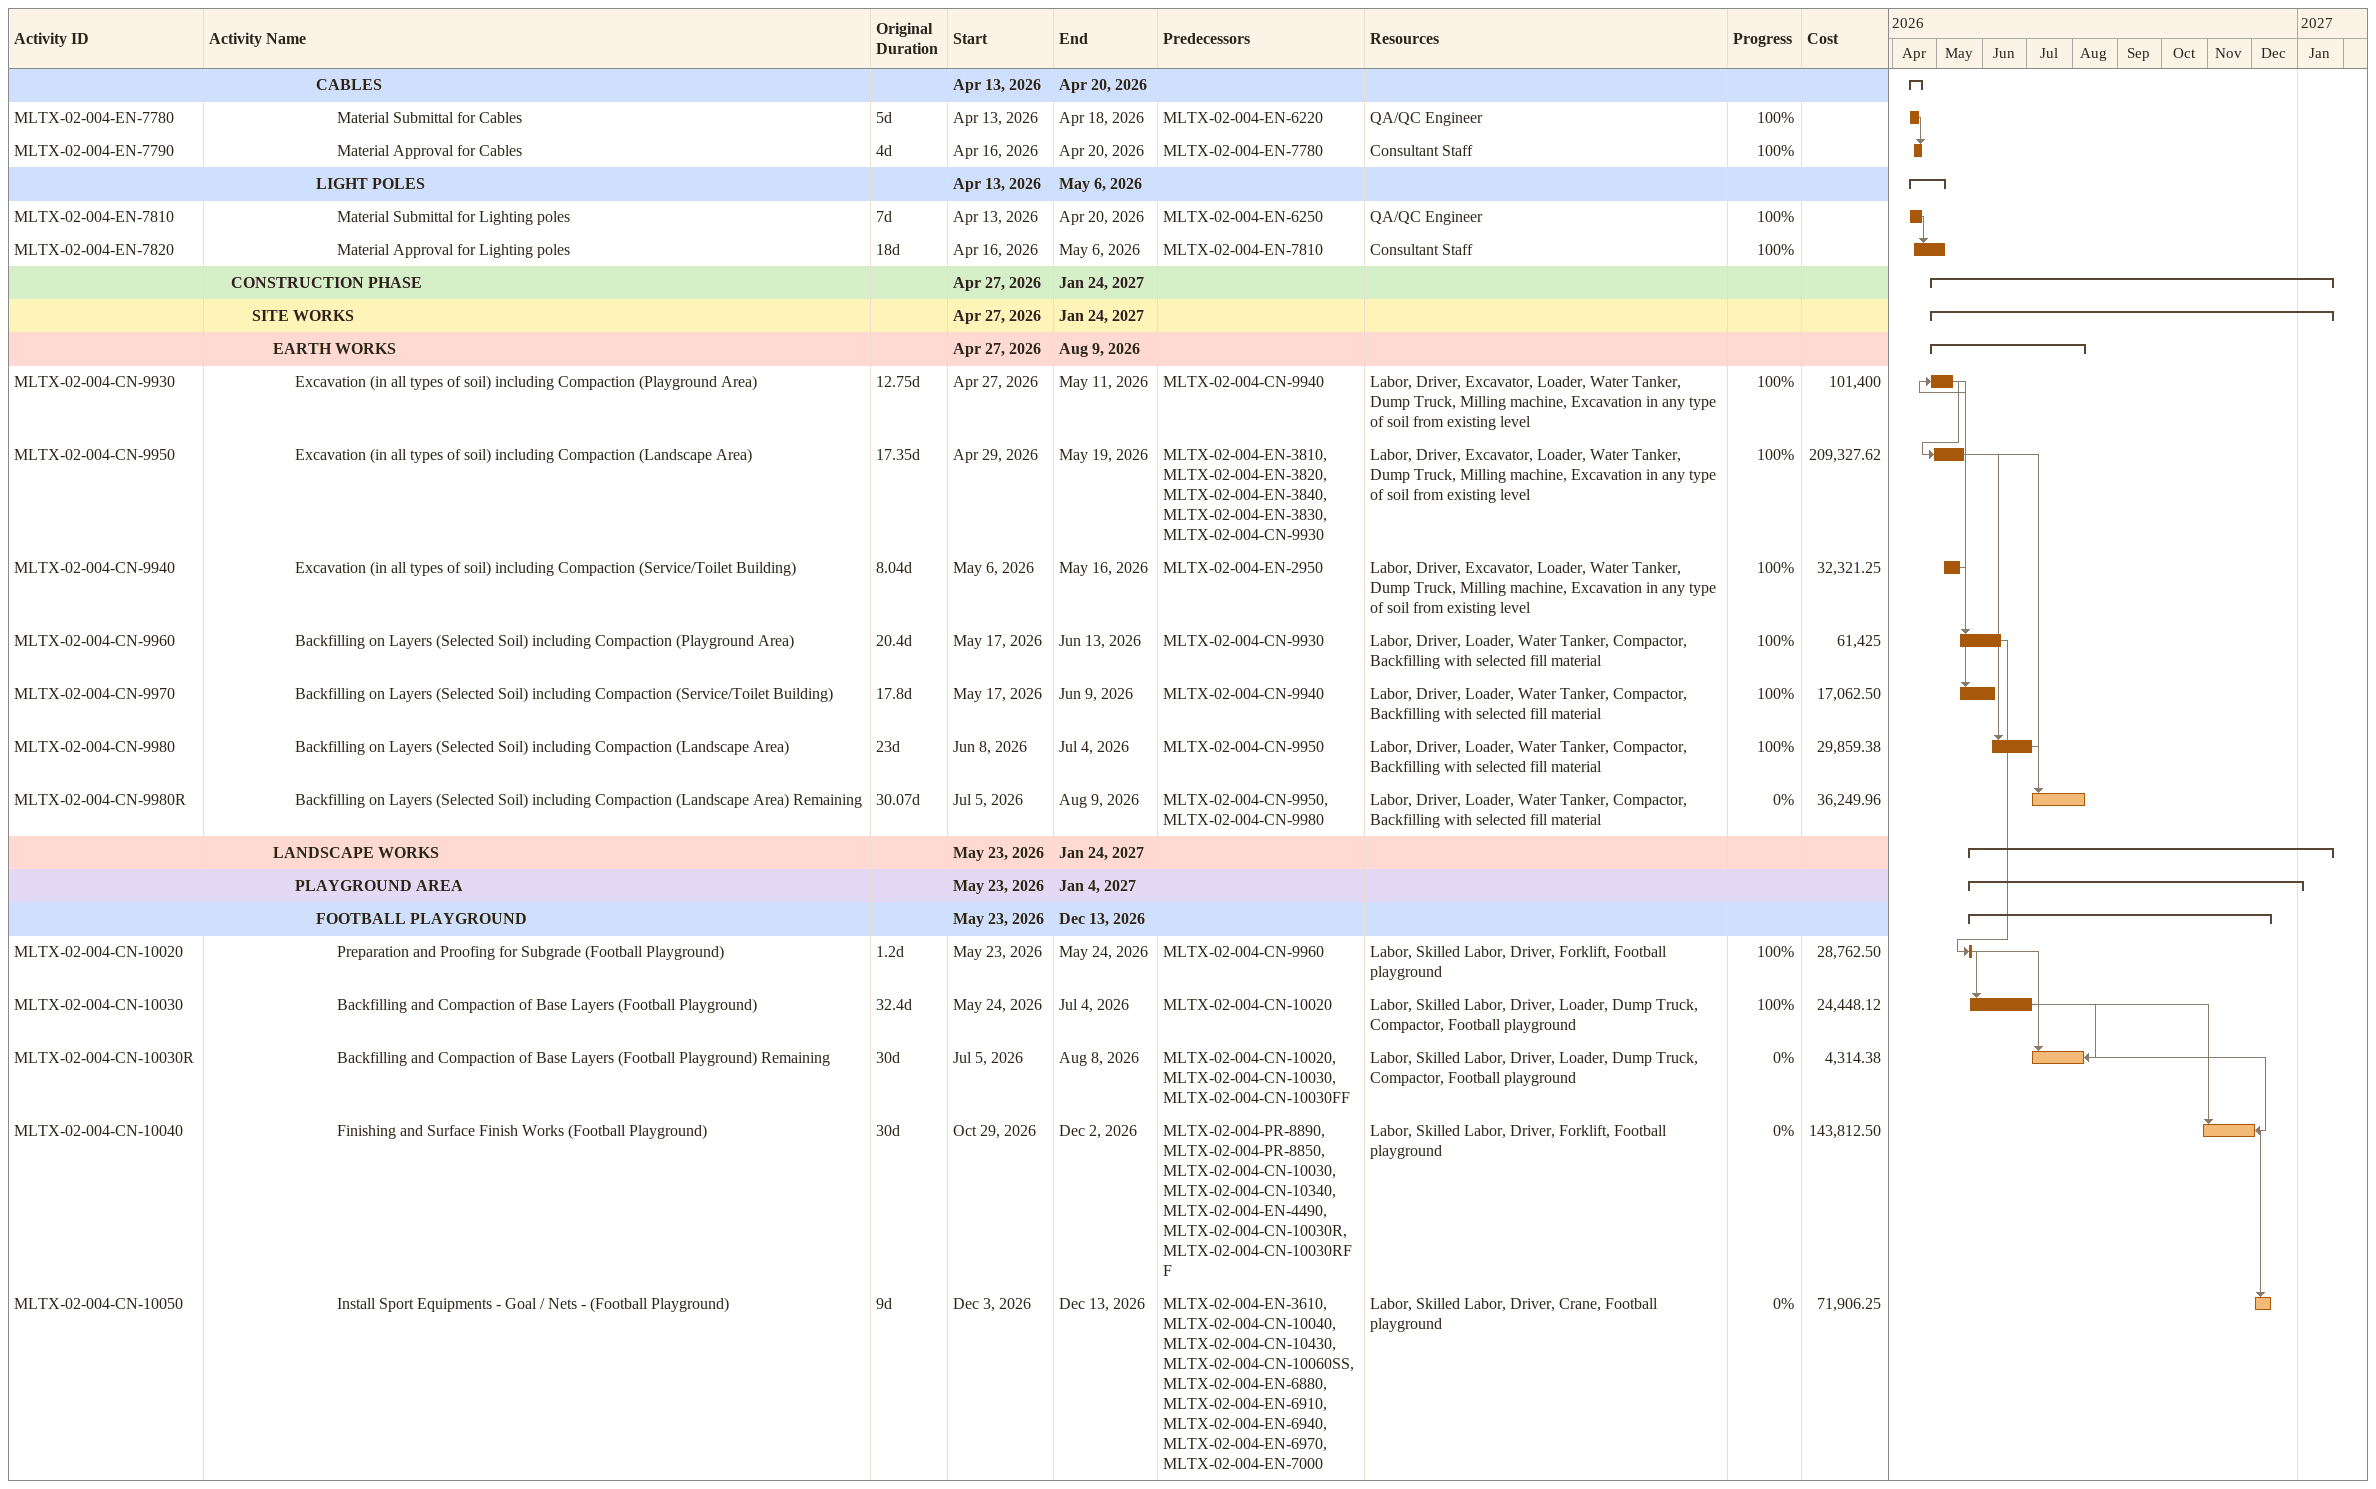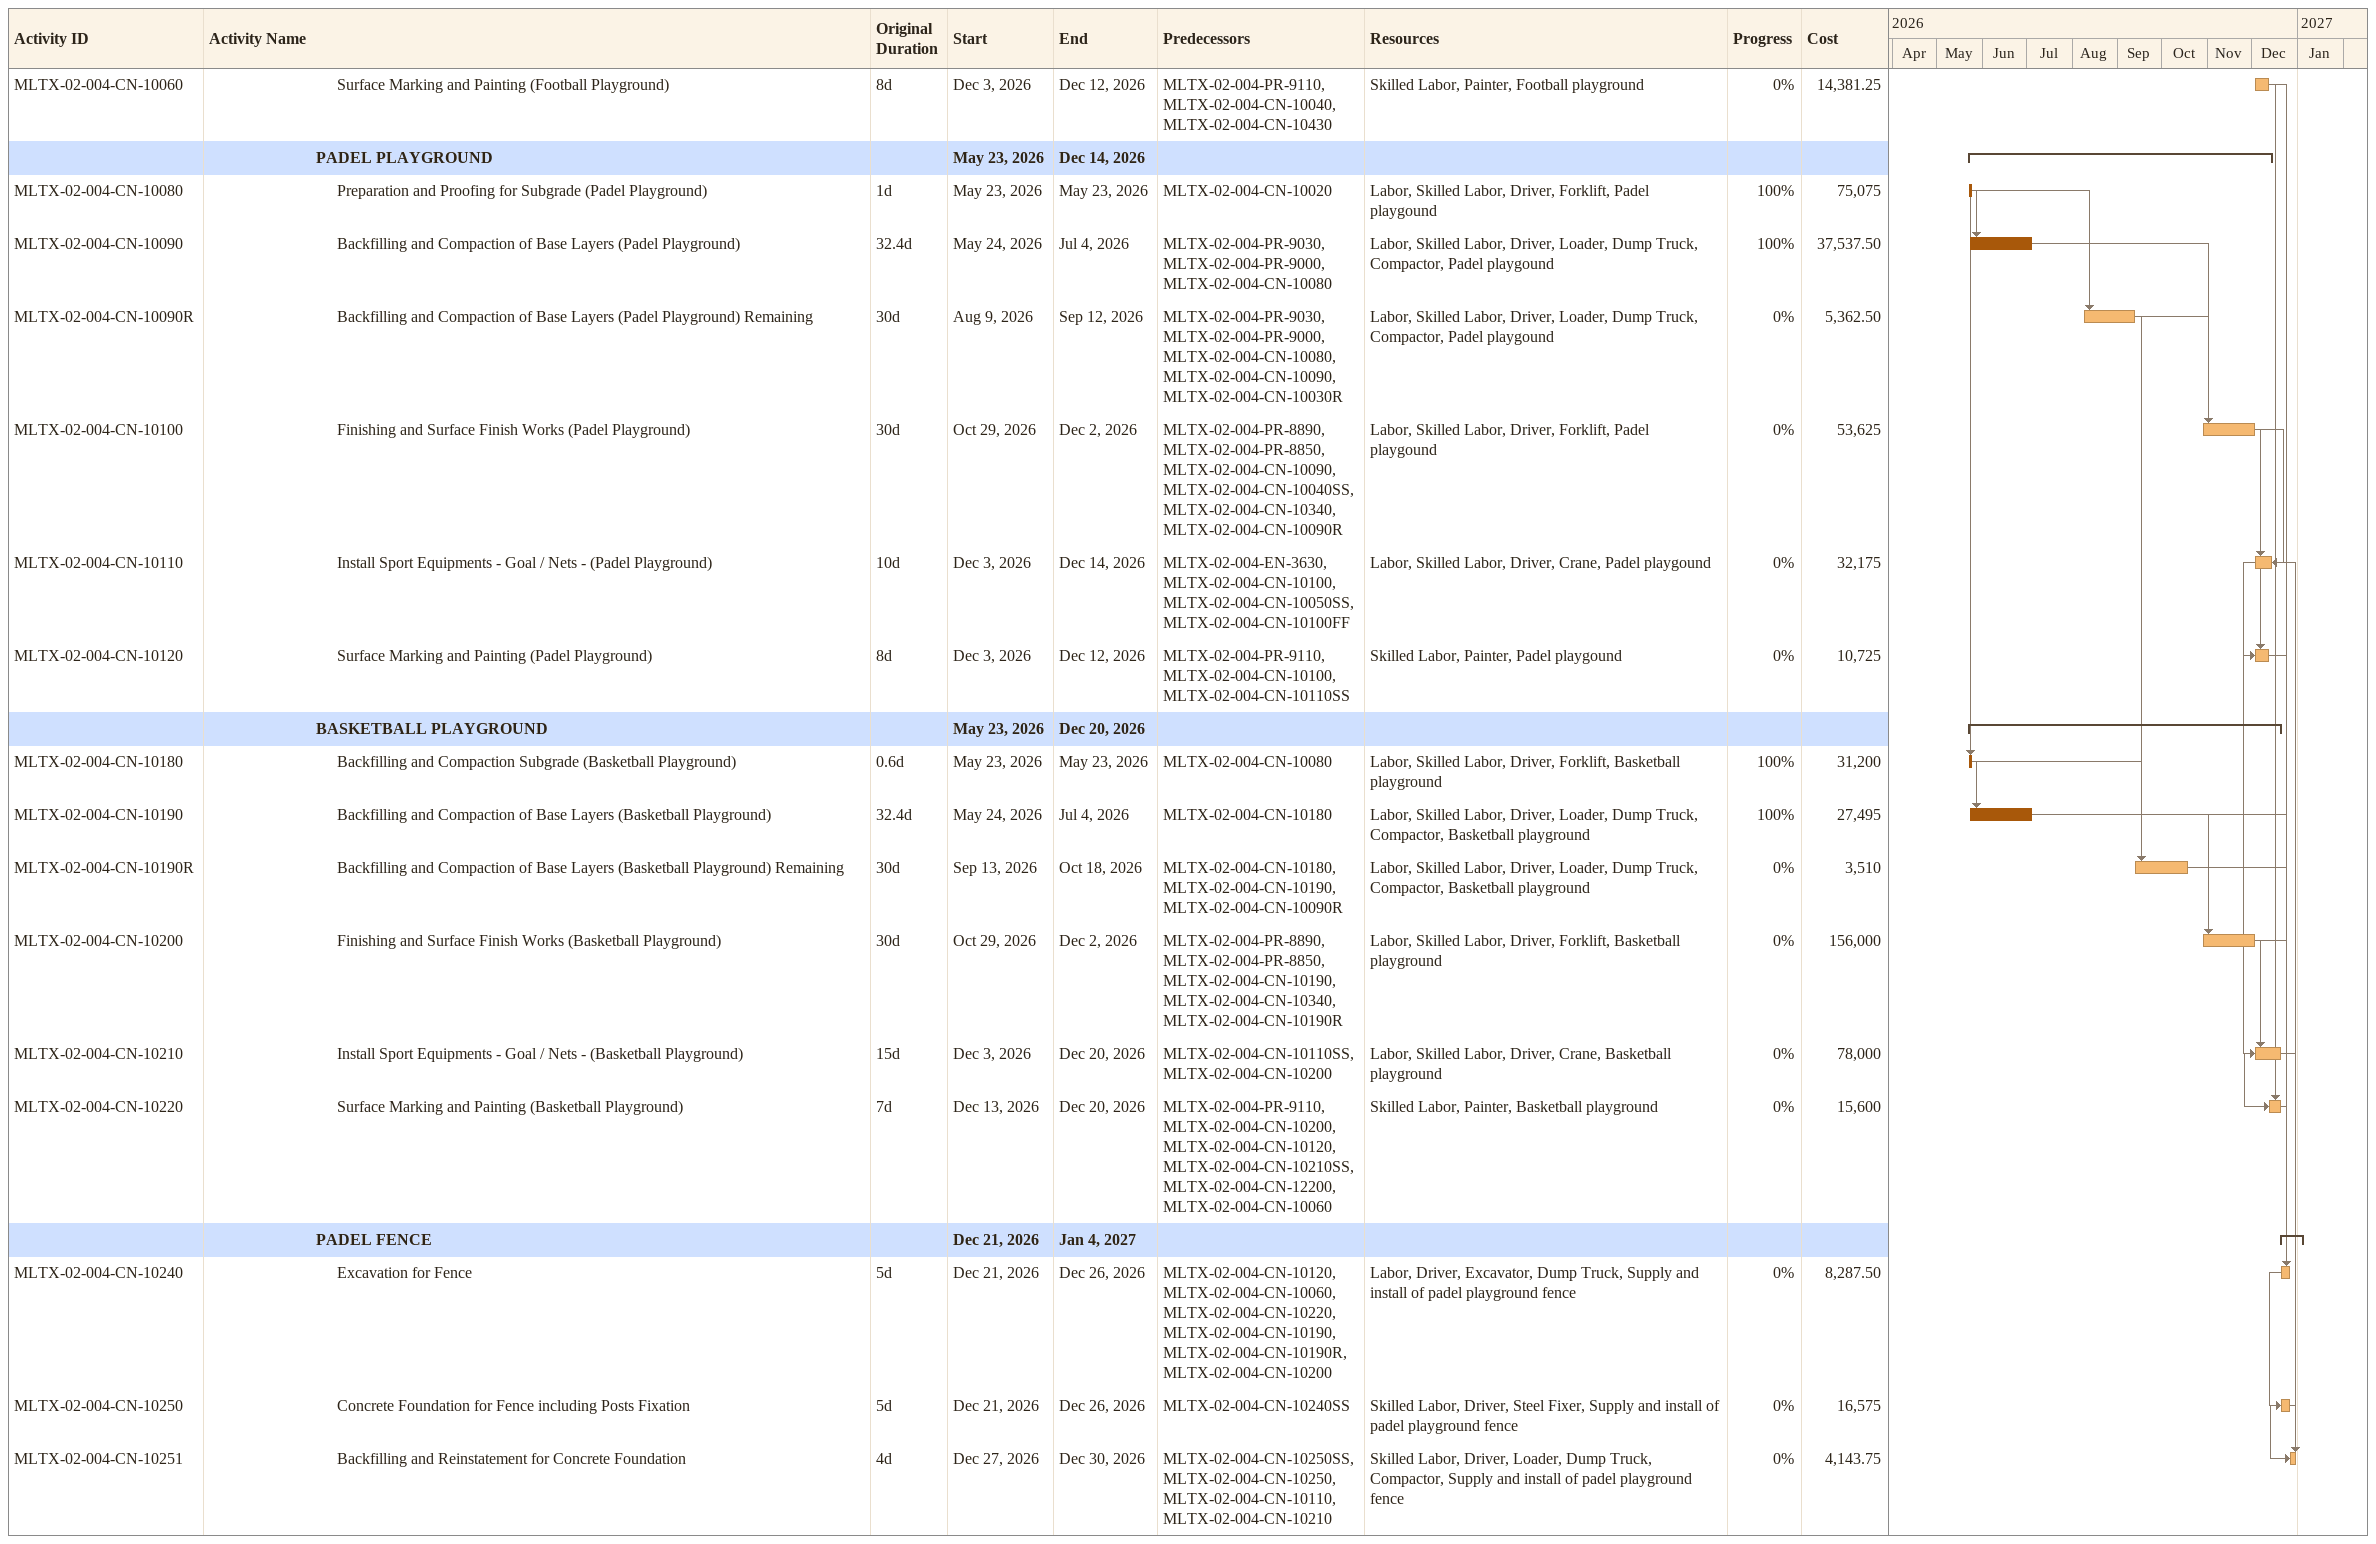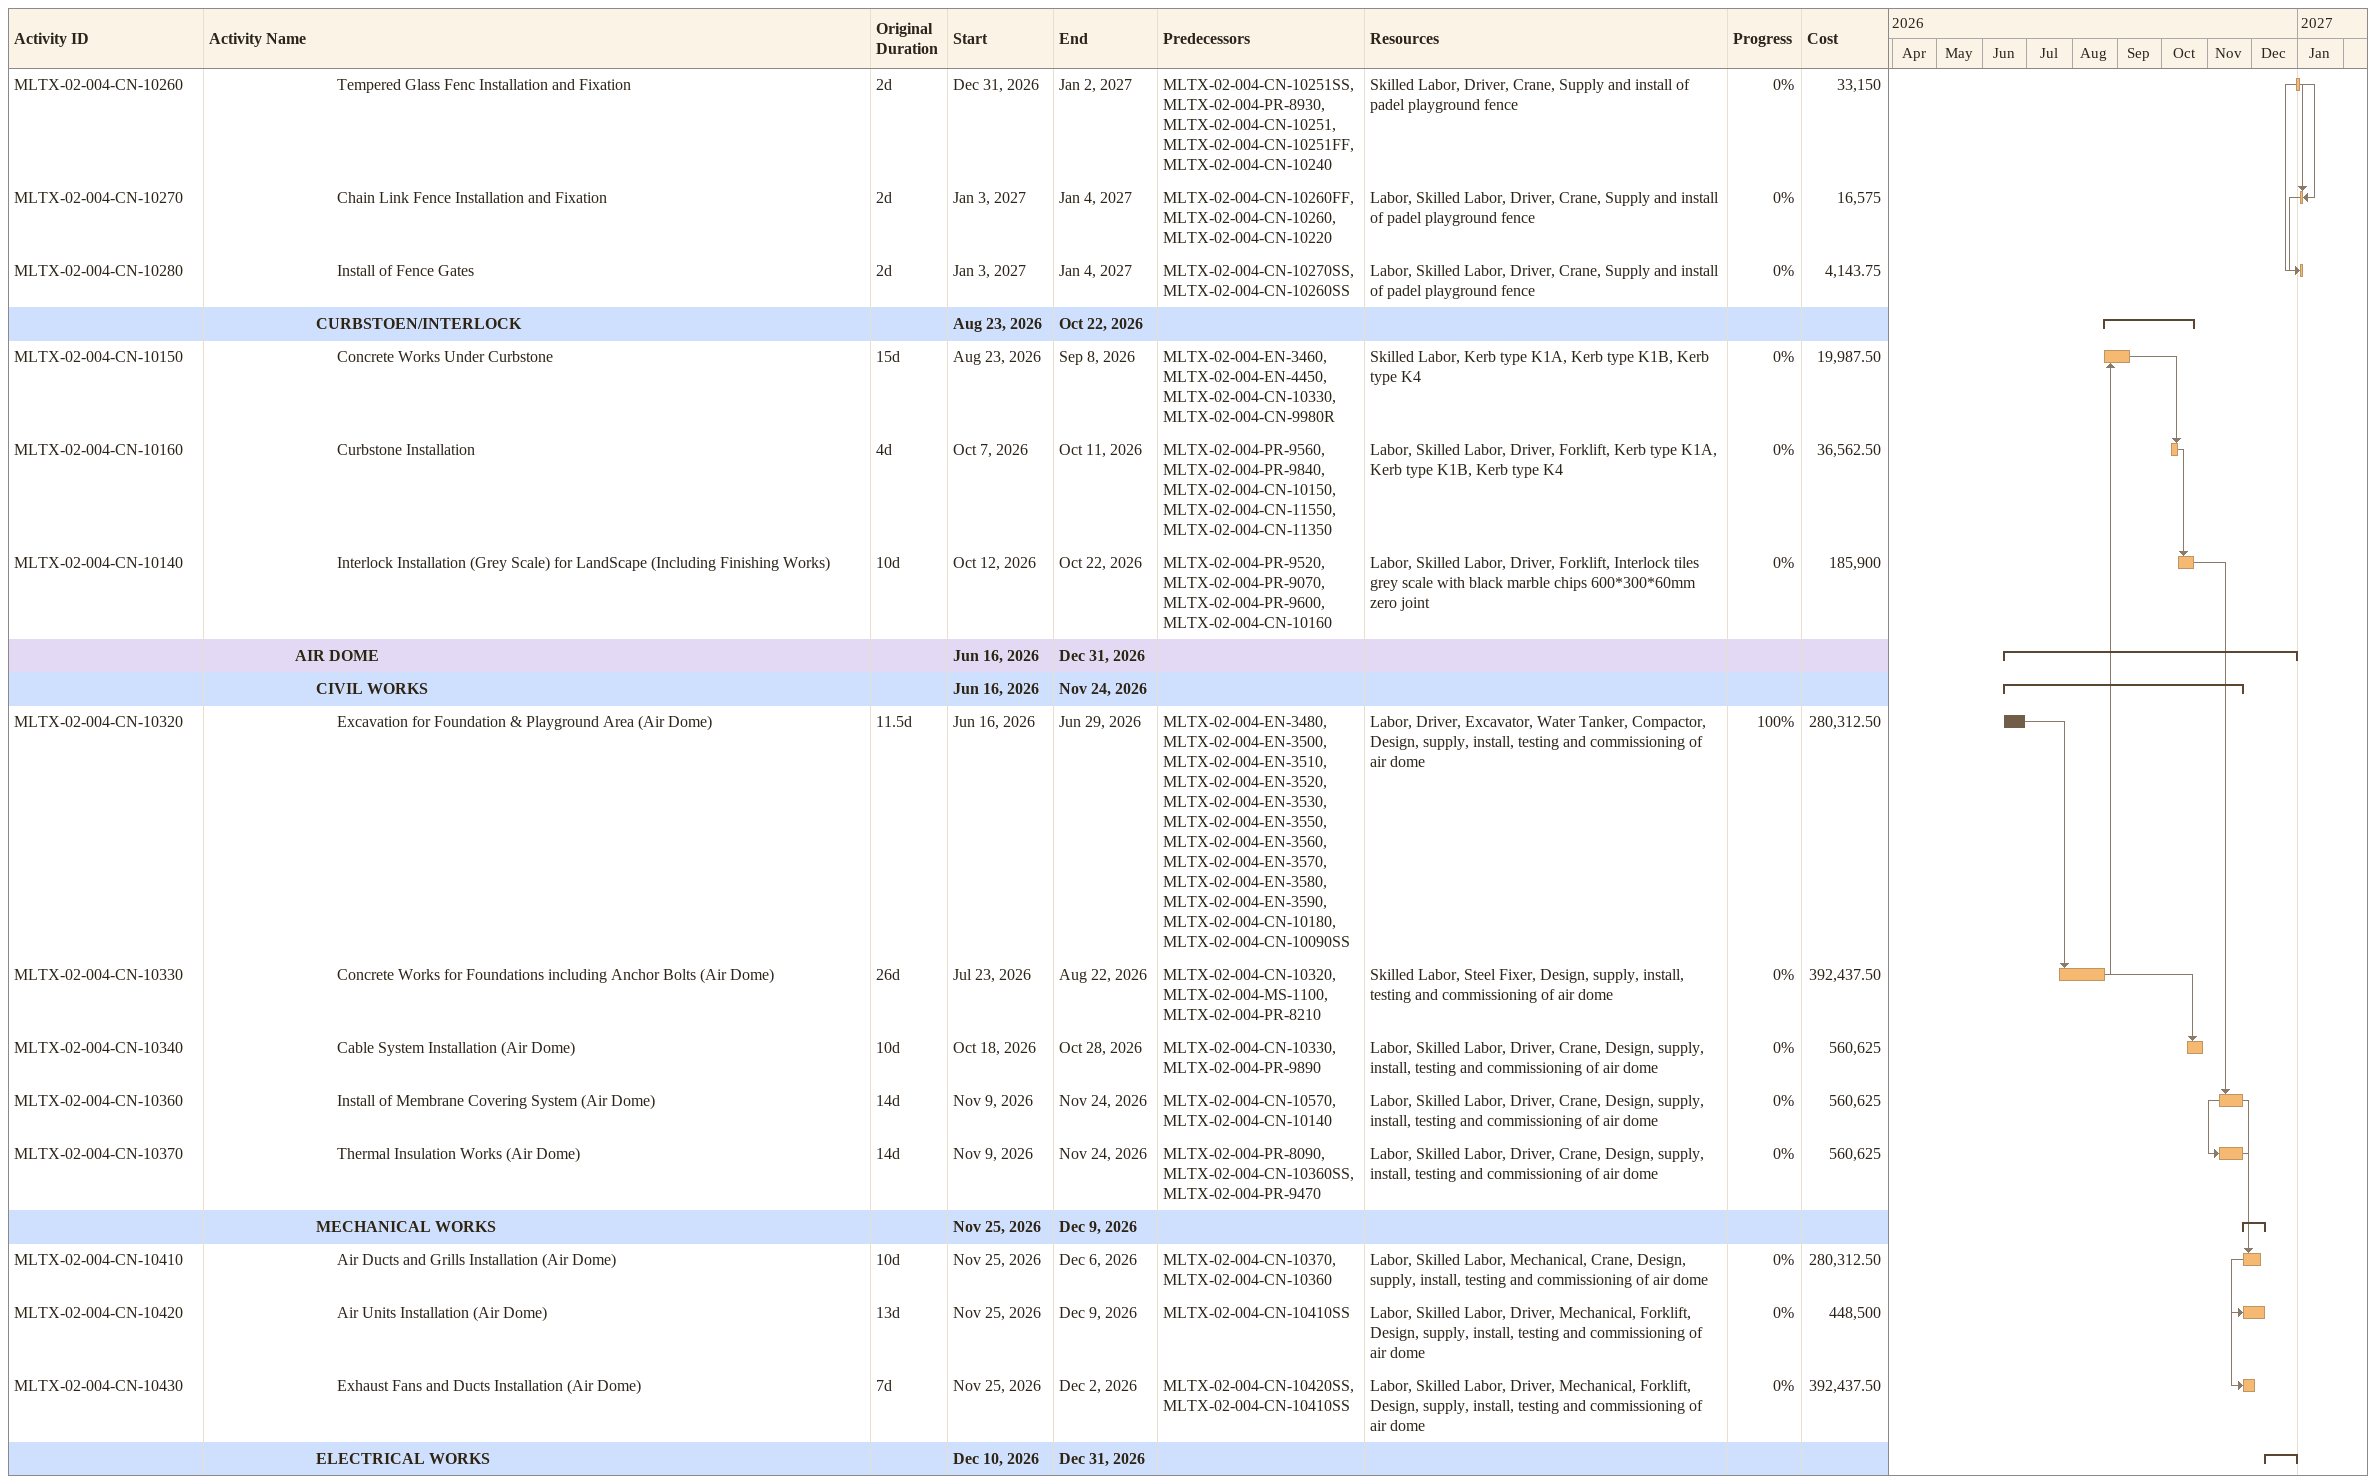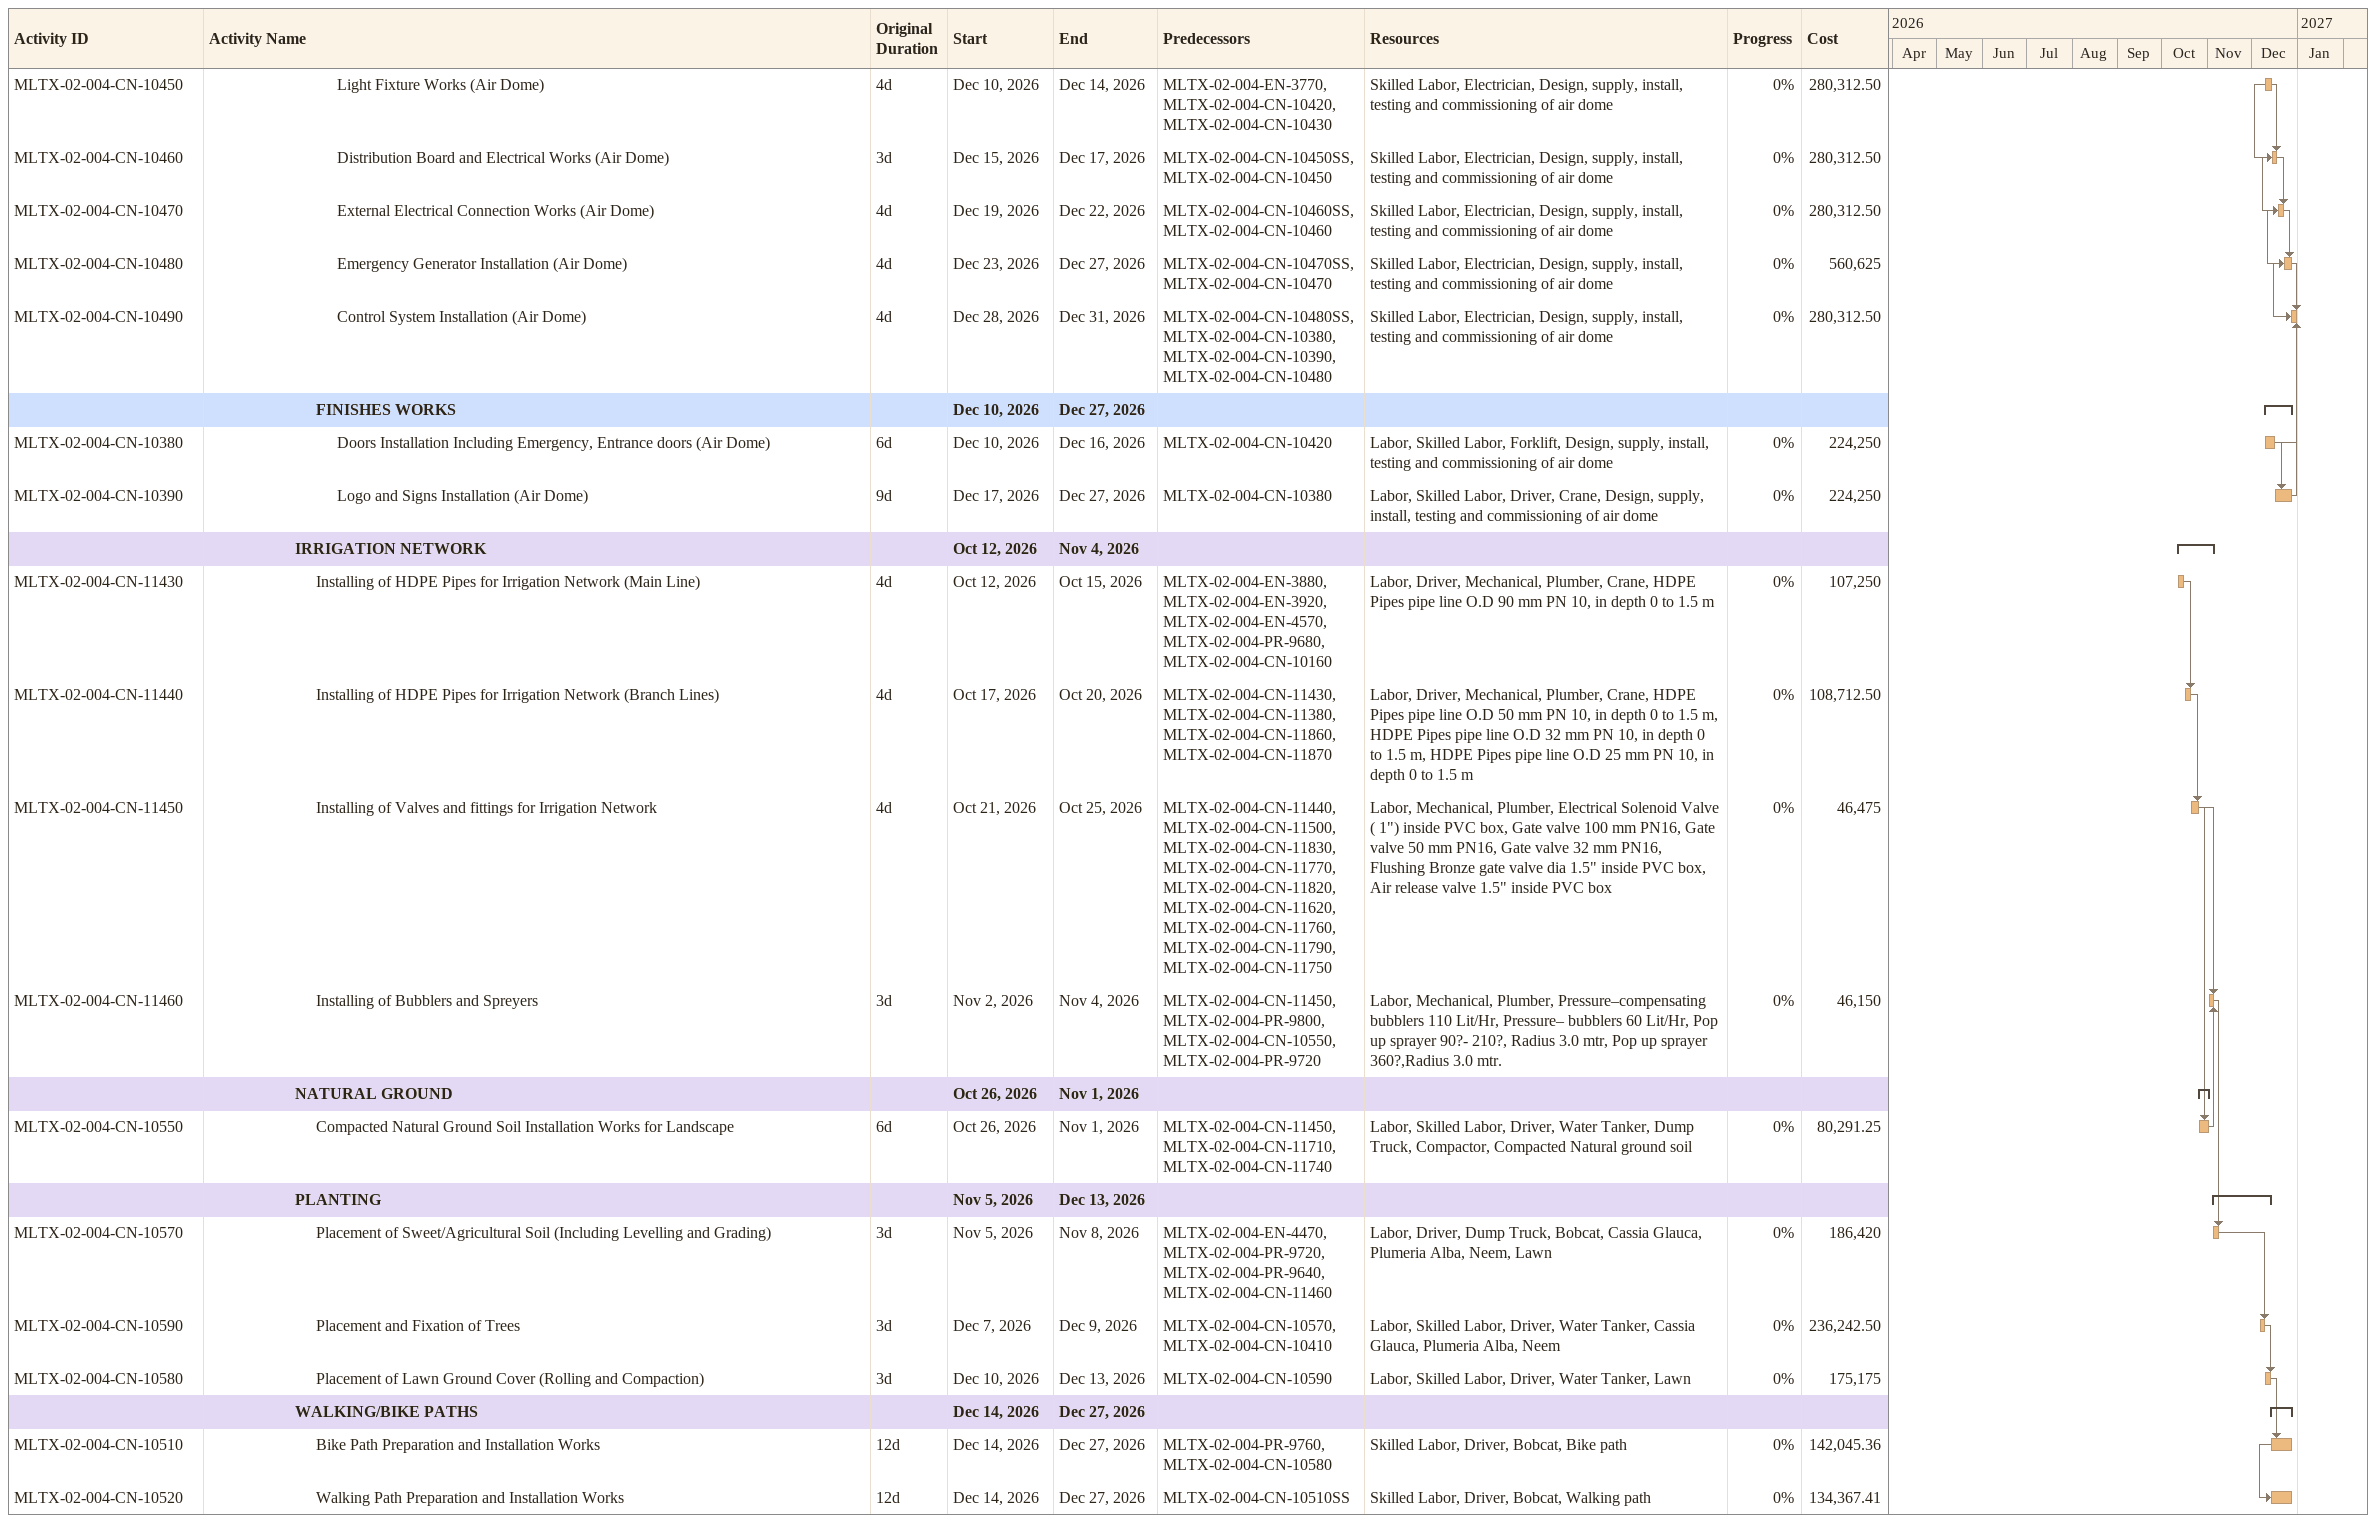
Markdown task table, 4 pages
| ID | Level | Task | Original duration | Start | Finish | Predecessors | Resources | % complete | Cost |
|---|---|---|---|---|---|---|---|---|---|
|  | 6 | **CABLES** |  | 2026-04-13 | 2026-04-20 |  |  |  |  |
| MLTX-02-004-EN-7780 | 7 | Material Submittal for Cables | 5d | 2026-04-13 | 2026-04-18 | MLTX-02-004-EN-6220 | QA/QC Engineer | 100 |  |
| MLTX-02-004-EN-7790 | 7 | Material Approval for Cables | 4d | 2026-04-16 | 2026-04-20 | MLTX-02-004-EN-7780 | Consultant Staff | 100 |  |
|  | 6 | **LIGHT POLES** |  | 2026-04-13 | 2026-05-06 |  |  |  |  |
| MLTX-02-004-EN-7810 | 7 | Material Submittal for Lighting poles | 7d | 2026-04-13 | 2026-04-20 | MLTX-02-004-EN-6250 | QA/QC Engineer | 100 |  |
| MLTX-02-004-EN-7820 | 7 | Material Approval for Lighting poles | 18d | 2026-04-16 | 2026-05-06 | MLTX-02-004-EN-7810 | Consultant Staff | 100 |  |
|  | 2 | **CONSTRUCTION PHASE** |  | 2026-04-27 | 2027-01-24 |  |  |  |  |
|  | 3 | **SITE WORKS** |  | 2026-04-27 | 2027-01-24 |  |  |  |  |
|  | 4 | **EARTH WORKS** |  | 2026-04-27 | 2026-08-09 |  |  |  |  |
| MLTX-02-004-CN-9930 | 5 | Excavation (in all types of soil) including Compaction (Playground Area) | 12.75d | 2026-04-27 | 2026-05-11 | MLTX-02-004-CN-9940 | Labor, Driver, Excavator, Loader, Water Tanker, Dump Truck, Milling machine, Excavation in any type of soil from existing level | 100 | 101400 |
| MLTX-02-004-CN-9950 | 5 | Excavation (in all types of soil) including Compaction (Landscape Area) | 17.35d | 2026-04-29 | 2026-05-19 | MLTX-02-004-EN-3810, MLTX-02-004-EN-3820, MLTX-02-004-EN-3840, MLTX-02-004-EN-3830, MLTX-02-004-CN-9930 | Labor, Driver, Excavator, Loader, Water Tanker, Dump Truck, Milling machine, Excavation in any type of soil from existing level | 100 | 209327.62 |
| MLTX-02-004-CN-9940 | 5 | Excavation (in all types of soil) including Compaction (Service/Toilet Building) | 8.04d | 2026-05-06 | 2026-05-16 | MLTX-02-004-EN-2950 | Labor, Driver, Excavator, Loader, Water Tanker, Dump Truck, Milling machine, Excavation in any type of soil from existing level | 100 | 32321.25 |
| MLTX-02-004-CN-9960 | 5 | Backfilling on Layers (Selected Soil) including Compaction (Playground Area) | 20.4d | 2026-05-17 | 2026-06-13 | MLTX-02-004-CN-9930 | Labor, Driver, Loader, Water Tanker, Compactor, Backfilling with selected fill material | 100 | 61425 |
| MLTX-02-004-CN-9970 | 5 | Backfilling on Layers (Selected Soil) including Compaction (Service/Toilet Building) | 17.8d | 2026-05-17 | 2026-06-09 | MLTX-02-004-CN-9940 | Labor, Driver, Loader, Water Tanker, Compactor, Backfilling with selected fill material | 100 | 17062.50 |
| MLTX-02-004-CN-9980 | 5 | Backfilling on Layers (Selected Soil) including Compaction (Landscape Area) | 23d | 2026-06-08 | 2026-07-04 | MLTX-02-004-CN-9950 | Labor, Driver, Loader, Water Tanker, Compactor, Backfilling with selected fill material | 100 | 29859.38 |
| MLTX-02-004-CN-9980R | 5 | Backfilling on Layers (Selected Soil) including Compaction (Landscape Area) Remaining | 30.07d | 2026-07-05 | 2026-08-09 | MLTX-02-004-CN-9950, MLTX-02-004-CN-9980 | Labor, Driver, Loader, Water Tanker, Compactor, Backfilling with selected fill material | 0 | 36249.96 |
|  | 4 | **LANDSCAPE WORKS** |  | 2026-05-23 | 2027-01-24 |  |  |  |  |
|  | 5 | **PLAYGROUND AREA** |  | 2026-05-23 | 2027-01-04 |  |  |  |  |
|  | 6 | **FOOTBALL PLAYGROUND** |  | 2026-05-23 | 2026-12-13 |  |  |  |  |
| MLTX-02-004-CN-10020 | 7 | Preparation and Proofing for Subgrade (Football Playground) | 1.2d | 2026-05-23 | 2026-05-24 | MLTX-02-004-CN-9960 | Labor, Skilled Labor, Driver, Forklift, Football playground | 100 | 28762.50 |
| MLTX-02-004-CN-10030 | 7 | Backfilling and Compaction of Base Layers (Football Playground) | 32.4d | 2026-05-24 | 2026-07-04 | MLTX-02-004-CN-10020 | Labor, Skilled Labor, Driver, Loader, Dump Truck, Compactor, Football playground | 100 | 24448.12 |
| MLTX-02-004-CN-10030R | 7 | Backfilling and Compaction of Base Layers (Football Playground) Remaining | 30d | 2026-07-05 | 2026-08-08 | MLTX-02-004-CN-10020, MLTX-02-004-CN-10030, MLTX-02-004-CN-10030FF | Labor, Skilled Labor, Driver, Loader, Dump Truck, Compactor, Football playground | 0 | 4314.38 |
| MLTX-02-004-CN-10040 | 7 | Finishing and Surface Finish Works (Football Playground) | 30d | 2026-10-29 | 2026-12-02 | MLTX-02-004-PR-8890, MLTX-02-004-PR-8850, MLTX-02-004-CN-10030, MLTX-02-004-CN-10340, MLTX-02-004-EN-4490, MLTX-02-004-CN-10030R, MLTX-02-004-CN-10030RFF | Labor, Skilled Labor, Driver, Forklift, Football playground | 0 | 143812.50 |
| MLTX-02-004-CN-10050 | 7 | Install Sport Equipments - Goal / Nets - (Football Playground) | 9d | 2026-12-03 | 2026-12-13 | MLTX-02-004-EN-3610, MLTX-02-004-CN-10040, MLTX-02-004-CN-10430, MLTX-02-004-CN-10060SS, MLTX-02-004-EN-6880, MLTX-02-004-EN-6910, MLTX-02-004-EN-6940, MLTX-02-004-EN-6970, MLTX-02-004-EN-7000 | Labor, Skilled Labor, Driver, Crane, Football playground | 0 | 71906.25 |
| MLTX-02-004-CN-10060 | 7 | Surface Marking and Painting (Football Playground) | 8d | 2026-12-03 | 2026-12-12 | MLTX-02-004-PR-9110, MLTX-02-004-CN-10040, MLTX-02-004-CN-10430 | Skilled Labor, Painter, Football playground | 0 | 14381.25 |
|  | 6 | **PADEL PLAYGROUND** |  | 2026-05-23 | 2026-12-14 |  |  |  |  |
| MLTX-02-004-CN-10080 | 7 | Preparation and Proofing for Subgrade (Padel Playground) | 1d | 2026-05-23 | 2026-05-23 | MLTX-02-004-CN-10020 | Labor, Skilled Labor, Driver, Forklift, Padel playgound | 100 | 75075 |
| MLTX-02-004-CN-10090 | 7 | Backfilling and Compaction of Base Layers (Padel Playground) | 32.4d | 2026-05-24 | 2026-07-04 | MLTX-02-004-PR-9030, MLTX-02-004-PR-9000, MLTX-02-004-CN-10080 | Labor, Skilled Labor, Driver, Loader, Dump Truck, Compactor, Padel playgound | 100 | 37537.50 |
| MLTX-02-004-CN-10090R | 7 | Backfilling and Compaction of Base Layers (Padel Playground) Remaining | 30d | 2026-08-09 | 2026-09-12 | MLTX-02-004-PR-9030, MLTX-02-004-PR-9000, MLTX-02-004-CN-10080, MLTX-02-004-CN-10090, MLTX-02-004-CN-10030R | Labor, Skilled Labor, Driver, Loader, Dump Truck, Compactor, Padel playgound | 0 | 5362.50 |
| MLTX-02-004-CN-10100 | 7 | Finishing and Surface Finish Works (Padel Playground) | 30d | 2026-10-29 | 2026-12-02 | MLTX-02-004-PR-8890, MLTX-02-004-PR-8850, MLTX-02-004-CN-10090, MLTX-02-004-CN-10040SS, MLTX-02-004-CN-10340, MLTX-02-004-CN-10090R | Labor, Skilled Labor, Driver, Forklift, Padel playgound | 0 | 53625 |
| MLTX-02-004-CN-10110 | 7 | Install Sport Equipments - Goal / Nets - (Padel Playground) | 10d | 2026-12-03 | 2026-12-14 | MLTX-02-004-EN-3630, MLTX-02-004-CN-10100, MLTX-02-004-CN-10050SS, MLTX-02-004-CN-10100FF | Labor, Skilled Labor, Driver, Crane, Padel playgound | 0 | 32175 |
| MLTX-02-004-CN-10120 | 7 | Surface Marking and Painting (Padel Playground) | 8d | 2026-12-03 | 2026-12-12 | MLTX-02-004-PR-9110, MLTX-02-004-CN-10100, MLTX-02-004-CN-10110SS | Skilled Labor, Painter, Padel playgound | 0 | 10725 |
|  | 6 | **BASKETBALL PLAYGROUND** |  | 2026-05-23 | 2026-12-20 |  |  |  |  |
| MLTX-02-004-CN-10180 | 7 | Backfilling and Compaction Subgrade (Basketball Playground) | 0.6d | 2026-05-23 | 2026-05-23 | MLTX-02-004-CN-10080 | Labor, Skilled Labor, Driver, Forklift, Basketball playground | 100 | 31200 |
| MLTX-02-004-CN-10190 | 7 | Backfilling and Compaction of Base Layers (Basketball Playground) | 32.4d | 2026-05-24 | 2026-07-04 | MLTX-02-004-CN-10180 | Labor, Skilled Labor, Driver, Loader, Dump Truck, Compactor, Basketball playground | 100 | 27495 |
| MLTX-02-004-CN-10190R | 7 | Backfilling and Compaction of Base Layers (Basketball Playground) Remaining | 30d | 2026-09-13 | 2026-10-18 | MLTX-02-004-CN-10180, MLTX-02-004-CN-10190, MLTX-02-004-CN-10090R | Labor, Skilled Labor, Driver, Loader, Dump Truck, Compactor, Basketball playground | 0 | 3510 |
| MLTX-02-004-CN-10200 | 7 | Finishing and Surface Finish Works (Basketball Playground) | 30d | 2026-10-29 | 2026-12-02 | MLTX-02-004-PR-8890, MLTX-02-004-PR-8850, MLTX-02-004-CN-10190, MLTX-02-004-CN-10340, MLTX-02-004-CN-10190R | Labor, Skilled Labor, Driver, Forklift, Basketball playground | 0 | 156000 |
| MLTX-02-004-CN-10210 | 7 | Install Sport Equipments - Goal / Nets - (Basketball Playground) | 15d | 2026-12-03 | 2026-12-20 | MLTX-02-004-CN-10110SS, MLTX-02-004-CN-10200 | Labor, Skilled Labor, Driver, Crane, Basketball playground | 0 | 78000 |
| MLTX-02-004-CN-10220 | 7 | Surface Marking and Painting (Basketball Playground) | 7d | 2026-12-13 | 2026-12-20 | MLTX-02-004-PR-9110, MLTX-02-004-CN-10200, MLTX-02-004-CN-10120, MLTX-02-004-CN-10210SS, MLTX-02-004-CN-12200, MLTX-02-004-CN-10060 | Skilled Labor, Painter, Basketball playground | 0 | 15600 |
|  | 6 | **PADEL FENCE** |  | 2026-12-21 | 2027-01-04 |  |  |  |  |
| MLTX-02-004-CN-10240 | 7 | Excavation for Fence | 5d | 2026-12-21 | 2026-12-26 | MLTX-02-004-CN-10120, MLTX-02-004-CN-10060, MLTX-02-004-CN-10220, MLTX-02-004-CN-10190, MLTX-02-004-CN-10190R, MLTX-02-004-CN-10200 | Labor, Driver, Excavator, Dump Truck, Supply and install of padel playground fence | 0 | 8287.50 |
| MLTX-02-004-CN-10250 | 7 | Concrete Foundation for Fence including Posts Fixation | 5d | 2026-12-21 | 2026-12-26 | MLTX-02-004-CN-10240SS | Skilled Labor, Driver, Steel Fixer, Supply and install of padel playground fence | 0 | 16575 |
| MLTX-02-004-CN-10251 | 7 | Backfilling and Reinstatement for Concrete Foundation | 4d | 2026-12-27 | 2026-12-30 | MLTX-02-004-CN-10250SS, MLTX-02-004-CN-10250, MLTX-02-004-CN-10110, MLTX-02-004-CN-10210 | Skilled Labor, Driver, Loader, Dump Truck, Compactor, Supply and install of padel playground fence | 0 | 4143.75 |
| MLTX-02-004-CN-10260 | 7 | Tempered Glass Fenc Installation and Fixation | 2d | 2026-12-31 | 2027-01-02 | MLTX-02-004-CN-10251SS, MLTX-02-004-PR-8930, MLTX-02-004-CN-10251, MLTX-02-004-CN-10251FF, MLTX-02-004-CN-10240 | Skilled Labor, Driver, Crane, Supply and install of padel playground fence | 0 | 33150 |
| MLTX-02-004-CN-10270 | 7 | Chain Link Fence Installation and Fixation | 2d | 2027-01-03 | 2027-01-04 | MLTX-02-004-CN-10260FF, MLTX-02-004-CN-10260, MLTX-02-004-CN-10220 | Labor, Skilled Labor, Driver, Crane, Supply and install of padel playground fence | 0 | 16575 |
| MLTX-02-004-CN-10280 | 7 | Install of Fence Gates | 2d | 2027-01-03 | 2027-01-04 | MLTX-02-004-CN-10270SS, MLTX-02-004-CN-10260SS | Labor, Skilled Labor, Driver, Crane, Supply and install of padel playground fence | 0 | 4143.75 |
|  | 6 | **CURBSTOEN/INTERLOCK** |  | 2026-08-23 | 2026-10-22 |  |  |  |  |
| MLTX-02-004-CN-10150 | 7 | Concrete Works Under Curbstone | 15d | 2026-08-23 | 2026-09-08 | MLTX-02-004-EN-3460, MLTX-02-004-EN-4450, MLTX-02-004-CN-10330, MLTX-02-004-CN-9980R | Skilled Labor, Kerb type K1A, Kerb type K1B, Kerb type K4 | 0 | 19987.50 |
| MLTX-02-004-CN-10160 | 7 | Curbstone Installation | 4d | 2026-10-07 | 2026-10-11 | MLTX-02-004-PR-9560, MLTX-02-004-PR-9840, MLTX-02-004-CN-10150, MLTX-02-004-CN-11550, MLTX-02-004-CN-11350 | Labor, Skilled Labor, Driver, Forklift, Kerb type K1A, Kerb type K1B, Kerb type K4 | 0 | 36562.50 |
| MLTX-02-004-CN-10140 | 7 | Interlock Installation (Grey Scale) for LandScape (Including Finishing Works) | 10d | 2026-10-12 | 2026-10-22 | MLTX-02-004-PR-9520, MLTX-02-004-PR-9070, MLTX-02-004-PR-9600, MLTX-02-004-CN-10160 | Labor, Skilled Labor, Driver, Forklift, Interlock tiles grey scale with black marble chips 600*300*60mm zero joint | 0 | 185900 |
|  | 5 | **AIR DOME** |  | 2026-06-16 | 2026-12-31 |  |  |  |  |
|  | 6 | **CIVIL WORKS** |  | 2026-06-16 | 2026-11-24 |  |  |  |  |
| MLTX-02-004-CN-10320 | 7 | Excavation for Foundation & Playground Area (Air Dome) | 11.5d | 2026-06-16 | 2026-06-29 | MLTX-02-004-EN-3480, MLTX-02-004-EN-3500, MLTX-02-004-EN-3510, MLTX-02-004-EN-3520, MLTX-02-004-EN-3530, MLTX-02-004-EN-3550, MLTX-02-004-EN-3560, MLTX-02-004-EN-3570, MLTX-02-004-EN-3580, MLTX-02-004-EN-3590, MLTX-02-004-CN-10180, MLTX-02-004-CN-10090SS | Labor, Driver, Excavator, Water Tanker, Compactor, Design, supply, install, testing and commissioning of air dome | 100 | 280312.50 |
| MLTX-02-004-CN-10330 | 7 | Concrete Works for Foundations including Anchor Bolts (Air Dome) | 26d | 2026-07-23 | 2026-08-22 | MLTX-02-004-CN-10320, MLTX-02-004-MS-1100, MLTX-02-004-PR-8210 | Skilled Labor, Steel Fixer, Design, supply, install, testing and commissioning of air dome | 0 | 392437.50 |
| MLTX-02-004-CN-10340 | 7 | Cable System Installation (Air Dome) | 10d | 2026-10-18 | 2026-10-28 | MLTX-02-004-CN-10330, MLTX-02-004-PR-9890 | Labor, Skilled Labor, Driver, Crane, Design, supply, install, testing and commissioning of air dome | 0 | 560625 |
| MLTX-02-004-CN-10360 | 7 | Install of Membrane Covering System (Air Dome) | 14d | 2026-11-09 | 2026-11-24 | MLTX-02-004-CN-10570, MLTX-02-004-CN-10140 | Labor, Skilled Labor, Driver, Crane, Design, supply, install, testing and commissioning of air dome | 0 | 560625 |
| MLTX-02-004-CN-10370 | 7 | Thermal Insulation Works (Air Dome) | 14d | 2026-11-09 | 2026-11-24 | MLTX-02-004-PR-8090, MLTX-02-004-CN-10360SS, MLTX-02-004-PR-9470 | Labor, Skilled Labor, Driver, Crane, Design, supply, install, testing and commissioning of air dome | 0 | 560625 |
|  | 6 | **MECHANICAL WORKS** |  | 2026-11-25 | 2026-12-09 |  |  |  |  |
| MLTX-02-004-CN-10410 | 7 | Air Ducts and Grills Installation (Air Dome) | 10d | 2026-11-25 | 2026-12-06 | MLTX-02-004-CN-10370, MLTX-02-004-CN-10360 | Labor, Skilled Labor, Mechanical, Crane, Design, supply, install, testing and commissioning of air dome | 0 | 280312.50 |
| MLTX-02-004-CN-10420 | 7 | Air Units Installation (Air Dome) | 13d | 2026-11-25 | 2026-12-09 | MLTX-02-004-CN-10410SS | Labor, Skilled Labor, Driver, Mechanical, Forklift, Design, supply, install, testing and commissioning of air dome | 0 | 448500 |
| MLTX-02-004-CN-10430 | 7 | Exhaust Fans and Ducts Installation (Air Dome) | 7d | 2026-11-25 | 2026-12-02 | MLTX-02-004-CN-10420SS, MLTX-02-004-CN-10410SS | Labor, Skilled Labor, Driver, Mechanical, Forklift, Design, supply, install, testing and commissioning of air dome | 0 | 392437.50 |
|  | 6 | **ELECTRICAL WORKS** |  | 2026-12-10 | 2026-12-31 |  |  |  |  |
| MLTX-02-004-CN-10450 | 7 | Light Fixture Works (Air Dome) | 4d | 2026-12-10 | 2026-12-14 | MLTX-02-004-EN-3770, MLTX-02-004-CN-10420, MLTX-02-004-CN-10430 | Skilled Labor, Electrician, Design, supply, install, testing and commissioning of air dome | 0 | 280312.50 |
| MLTX-02-004-CN-10460 | 7 | Distribution Board and Electrical Works (Air Dome) | 3d | 2026-12-15 | 2026-12-17 | MLTX-02-004-CN-10450SS, MLTX-02-004-CN-10450 | Skilled Labor, Electrician, Design, supply, install, testing and commissioning of air dome | 0 | 280312.50 |
| MLTX-02-004-CN-10470 | 7 | External Electrical Connection Works (Air Dome) | 4d | 2026-12-19 | 2026-12-22 | MLTX-02-004-CN-10460SS, MLTX-02-004-CN-10460 | Skilled Labor, Electrician, Design, supply, install, testing and commissioning of air dome | 0 | 280312.50 |
| MLTX-02-004-CN-10480 | 7 | Emergency Generator Installation (Air Dome) | 4d | 2026-12-23 | 2026-12-27 | MLTX-02-004-CN-10470SS, MLTX-02-004-CN-10470 | Skilled Labor, Electrician, Design, supply, install, testing and commissioning of air dome | 0 | 560625 |
| MLTX-02-004-CN-10490 | 7 | Control System Installation (Air Dome) | 4d | 2026-12-28 | 2026-12-31 | MLTX-02-004-CN-10480SS, MLTX-02-004-CN-10380, MLTX-02-004-CN-10390, MLTX-02-004-CN-10480 | Skilled Labor, Electrician, Design, supply, install, testing and commissioning of air dome | 0 | 280312.50 |
|  | 6 | **FINISHES WORKS** |  | 2026-12-10 | 2026-12-27 |  |  |  |  |
| MLTX-02-004-CN-10380 | 7 | Doors Installation Including Emergency, Entrance doors (Air Dome) | 6d | 2026-12-10 | 2026-12-16 | MLTX-02-004-CN-10420 | Labor, Skilled Labor, Forklift, Design, supply, install, testing and commissioning of air dome | 0 | 224250 |
| MLTX-02-004-CN-10390 | 7 | Logo and Signs Installation (Air Dome) | 9d | 2026-12-17 | 2026-12-27 | MLTX-02-004-CN-10380 | Labor, Skilled Labor, Driver, Crane, Design, supply, install, testing and commissioning of air dome | 0 | 224250 |
|  | 5 | **IRRIGATION NETWORK** |  | 2026-10-12 | 2026-11-04 |  |  |  |  |
| MLTX-02-004-CN-11430 | 6 | Installing of HDPE Pipes for Irrigation Network (Main Line) | 4d | 2026-10-12 | 2026-10-15 | MLTX-02-004-EN-3880, MLTX-02-004-EN-3920, MLTX-02-004-EN-4570, MLTX-02-004-PR-9680, MLTX-02-004-CN-10160 | Labor, Driver, Mechanical, Plumber, Crane, HDPE Pipes pipe line O.D 90 mm PN 10, in depth 0 to 1.5 m | 0 | 107250 |
| MLTX-02-004-CN-11440 | 6 | Installing of HDPE Pipes for Irrigation Network (Branch Lines) | 4d | 2026-10-17 | 2026-10-20 | MLTX-02-004-CN-11430, MLTX-02-004-CN-11380, MLTX-02-004-CN-11860, MLTX-02-004-CN-11870 | Labor, Driver, Mechanical, Plumber, Crane, HDPE Pipes pipe line O.D 50 mm PN 10, in depth 0 to 1.5 m, HDPE Pipes pipe line O.D 32 mm PN 10, in depth 0 to 1.5 m, HDPE Pipes pipe line O.D 25 mm PN 10, in depth 0 to 1.5 m | 0 | 108712.50 |
| MLTX-02-004-CN-11450 | 6 | Installing of Valves and fittings for Irrigation Network | 4d | 2026-10-21 | 2026-10-25 | MLTX-02-004-CN-11440, MLTX-02-004-CN-11500, MLTX-02-004-CN-11830, MLTX-02-004-CN-11770, MLTX-02-004-CN-11820, MLTX-02-004-CN-11620, MLTX-02-004-CN-11760, MLTX-02-004-CN-11790, MLTX-02-004-CN-11750 | Labor, Mechanical, Plumber, Electrical Solenoid Valve ( 1") inside PVC box, Gate valve 100 mm PN16, Gate valve 50 mm PN16, Gate valve 32 mm PN16, Flushing Bronze gate valve dia 1.5" inside PVC box, Air release valve 1.5" inside PVC box | 0 | 46475 |
| MLTX-02-004-CN-11460 | 6 | Installing of Bubblers and Spreyers | 3d | 2026-11-02 | 2026-11-04 | MLTX-02-004-CN-11450, MLTX-02-004-PR-9800, MLTX-02-004-CN-10550, MLTX-02-004-PR-9720 | Labor, Mechanical, Plumber, Pressure–compensating bubblers 110 Lit/Hr, Pressure– bubblers 60 Lit/Hr, Pop up sprayer 90?- 210?, Radius 3.0 mtr, Pop up sprayer 360?,Radius 3.0 mtr. | 0 | 46150 |
|  | 5 | **NATURAL GROUND** |  | 2026-10-26 | 2026-11-01 |  |  |  |  |
| MLTX-02-004-CN-10550 | 6 | Compacted Natural Ground Soil Installation Works for Landscape | 6d | 2026-10-26 | 2026-11-01 | MLTX-02-004-CN-11450, MLTX-02-004-CN-11710, MLTX-02-004-CN-11740 | Labor, Skilled Labor, Driver, Water Tanker, Dump Truck, Compactor, Compacted Natural ground soil | 0 | 80291.25 |
|  | 5 | **PLANTING** |  | 2026-11-05 | 2026-12-13 |  |  |  |  |
| MLTX-02-004-CN-10570 | 6 | Placement of Sweet/Agricultural Soil (Including Levelling and Grading) | 3d | 2026-11-05 | 2026-11-08 | MLTX-02-004-EN-4470, MLTX-02-004-PR-9720, MLTX-02-004-PR-9640, MLTX-02-004-CN-11460 | Labor, Driver, Dump Truck, Bobcat, Cassia Glauca, Plumeria Alba, Neem, Lawn | 0 | 186420 |
| MLTX-02-004-CN-10590 | 6 | Placement and Fixation of Trees | 3d | 2026-12-07 | 2026-12-09 | MLTX-02-004-CN-10570, MLTX-02-004-CN-10410 | Labor, Skilled Labor, Driver, Water Tanker, Cassia Glauca, Plumeria Alba, Neem | 0 | 236242.50 |
| MLTX-02-004-CN-10580 | 6 | Placement of Lawn Ground Cover (Rolling and Compaction) | 3d | 2026-12-10 | 2026-12-13 | MLTX-02-004-CN-10590 | Labor, Skilled Labor, Driver, Water Tanker, Lawn | 0 | 175175 |
|  | 5 | **WALKING/BIKE PATHS** |  | 2026-12-14 | 2026-12-27 |  |  |  |  |
| MLTX-02-004-CN-10510 | 6 | Bike Path Preparation and Installation Works | 12d | 2026-12-14 | 2026-12-27 | MLTX-02-004-PR-9760, MLTX-02-004-CN-10580 | Skilled Labor, Driver, Bobcat, Bike path | 0 | 142045.36 |
| MLTX-02-004-CN-10520 | 6 | Walking Path Preparation and Installation Works | 12d | 2026-12-14 | 2026-12-27 | MLTX-02-004-CN-10510SS | Skilled Labor, Driver, Bobcat, Walking path | 0 | 134367.41 |
